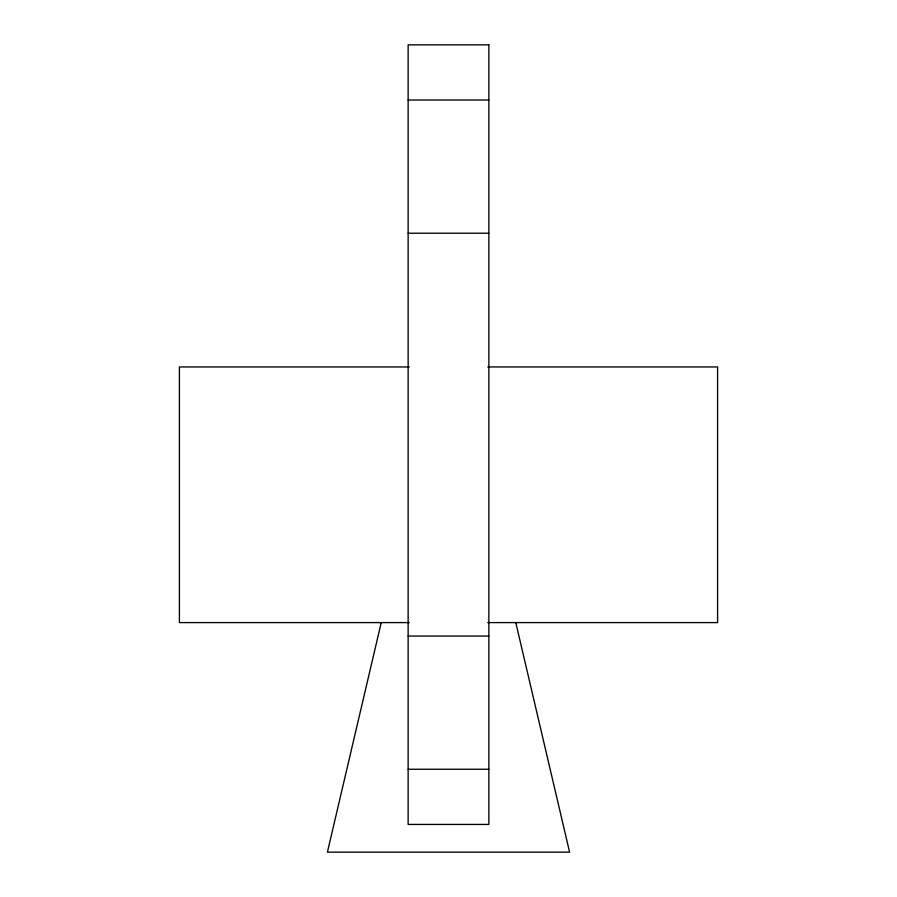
<?xml version="1.0" encoding="UTF-8"?>
<svg xmlns="http://www.w3.org/2000/svg" width="897" height="897" viewBox="0 0 897 897"><rect width="100%" height="100%" fill="white"/><g stroke="black" fill="none" stroke-linecap="round" stroke-linejoin="round"><path stroke-width="1.35" d="M381.225 622.596L327.405 852.15L569.595 852.15L515.775 622.596M408.135 100.027L488.865 100.027M408.135 233.22L488.865 233.22M409.256 366.951L179.4 366.951L179.4 622.596L409.256 622.596M487.744 366.951L717.6 366.951L717.6 622.596L487.744 622.596M408.135 636.051L488.865 636.051M408.135 769.256L488.865 769.256M488.865 44.85L408.135 44.85L408.135 824.421L488.865 824.421L488.865 44.85"/></g></svg>
